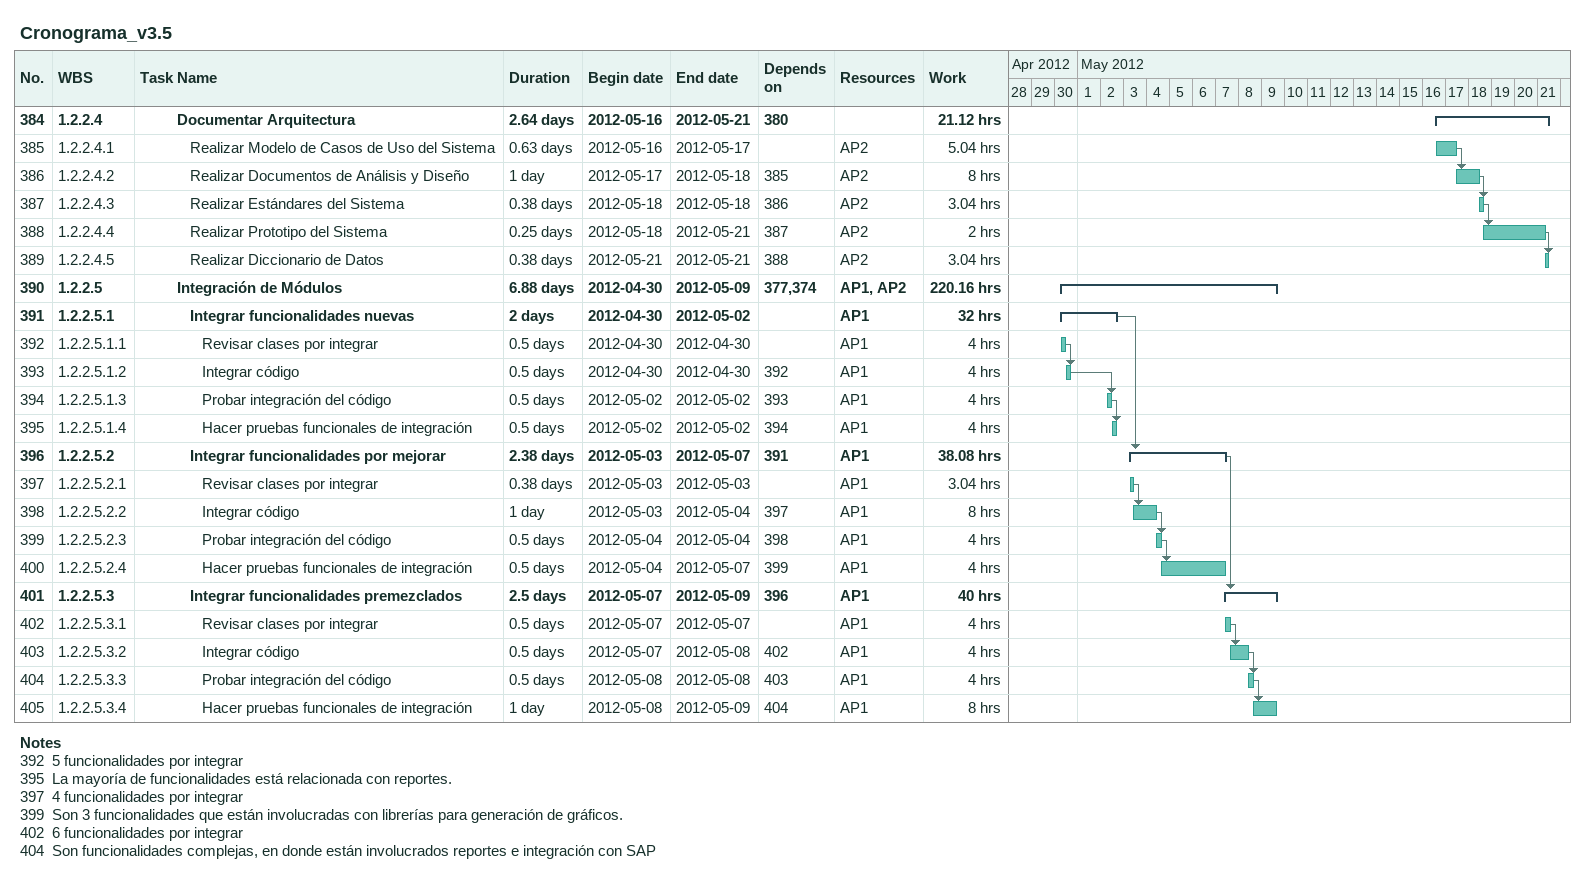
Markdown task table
Cronograma_v3.5

| ID | WBS | Task | Duration | Start | Finish | Predecessors | Resources | Work (h) |
|---|---|---|---|---|---|---|---|---|
| 384 | 1.2.2.4 | **Documentar Arquitectura** | 2.64d | 2012-05-16 | 2012-05-21 | 380 |  | 21.12 |
| 385 | 1.2.2.4.1 | Realizar Modelo de Casos de Uso del Sistema | 0.63d | 2012-05-16 | 2012-05-17 |  | AP2 | 5.04 |
| 386 | 1.2.2.4.2 | Realizar Documentos de Análisis y Diseño | 1d | 2012-05-17 | 2012-05-18 | 385 | AP2 | 8 |
| 387 | 1.2.2.4.3 | Realizar Estándares del Sistema | 0.38d | 2012-05-18 | 2012-05-18 | 386 | AP2 | 3.04 |
| 388 | 1.2.2.4.4 | Realizar Prototipo del Sistema | 0.25d | 2012-05-18 | 2012-05-21 | 387 | AP2 | 2 |
| 389 | 1.2.2.4.5 | Realizar Diccionario de Datos | 0.38d | 2012-05-21 | 2012-05-21 | 388 | AP2 | 3.04 |
| 390 | 1.2.2.5 | **Integración de Módulos** | 6.88d | 2012-04-30 | 2012-05-09 | 377, 374 | AP1, AP2 | 220.16 |
| 391 | 1.2.2.5.1 | **Integrar funcionalidades nuevas** | 2d | 2012-04-30 | 2012-05-02 |  | AP1 | 32 |
| 392 | 1.2.2.5.1.1 | Revisar clases por integrar | 0.5d | 2012-04-30 | 2012-04-30 |  | AP1 | 4 |
| 393 | 1.2.2.5.1.2 | Integrar código | 0.5d | 2012-04-30 | 2012-04-30 | 392 | AP1 | 4 |
| 394 | 1.2.2.5.1.3 | Probar integración del código | 0.5d | 2012-05-02 | 2012-05-02 | 393 | AP1 | 4 |
| 395 | 1.2.2.5.1.4 | Hacer pruebas funcionales de integración | 0.5d | 2012-05-02 | 2012-05-02 | 394 | AP1 | 4 |
| 396 | 1.2.2.5.2 | **Integrar funcionalidades por mejorar** | 2.38d | 2012-05-03 | 2012-05-07 | 391 | AP1 | 38.08 |
| 397 | 1.2.2.5.2.1 | Revisar clases por integrar | 0.38d | 2012-05-03 | 2012-05-03 |  | AP1 | 3.04 |
| 398 | 1.2.2.5.2.2 | Integrar código | 1d | 2012-05-03 | 2012-05-04 | 397 | AP1 | 8 |
| 399 | 1.2.2.5.2.3 | Probar integración del código | 0.5d | 2012-05-04 | 2012-05-04 | 398 | AP1 | 4 |
| 400 | 1.2.2.5.2.4 | Hacer pruebas funcionales de integración | 0.5d | 2012-05-04 | 2012-05-07 | 399 | AP1 | 4 |
| 401 | 1.2.2.5.3 | **Integrar funcionalidades premezclados** | 2.5d | 2012-05-07 | 2012-05-09 | 396 | AP1 | 40 |
| 402 | 1.2.2.5.3.1 | Revisar clases por integrar | 0.5d | 2012-05-07 | 2012-05-07 |  | AP1 | 4 |
| 403 | 1.2.2.5.3.2 | Integrar código | 0.5d | 2012-05-07 | 2012-05-08 | 402 | AP1 | 4 |
| 404 | 1.2.2.5.3.3 | Probar integración del código | 0.5d | 2012-05-08 | 2012-05-08 | 403 | AP1 | 4 |
| 405 | 1.2.2.5.3.4 | Hacer pruebas funcionales de integración | 1d | 2012-05-08 | 2012-05-09 | 404 | AP1 | 8 |

Notes
- 392: 5 funcionalidades por integrar
- 395: La mayoría de funcionalidades está relacionada con reportes.
- 397: 4 funcionalidades por integrar
- 399: Son 3 funcionalidades que están involucradas con librerías para generación de gráficos.
- 402: 6 funcionalidades por integrar
- 404: Son funcionalidades complejas, en donde están involucrados reportes e integración con SAP
